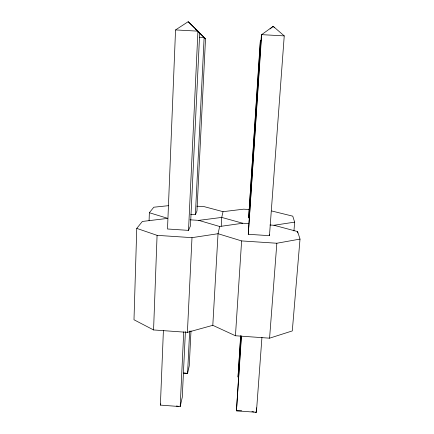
<?xml version="1.0" encoding="UTF-8"?>
<svg xmlns="http://www.w3.org/2000/svg" width="434" height="434" viewBox="0 0 434 434"><rect width="100%" height="100%" fill="white"/><g stroke="black" fill="none" stroke-linecap="round" stroke-linejoin="round"><path stroke-width="0.65" d="M248.275 234.289L261.311 36.342L261.642 34.649L273.192 26.328L284.237 35.892L269.465 235.678L248.275 234.289L261.642 34.649L284.237 35.892M149.084 220.803L149.361 212.736L167.806 218.367L142.341 221.459L136.759 228.387L133.987 319.766L153.571 329.949L187.401 332.352L212.806 325.321L235.45 335.759L269.579 338.178L292.294 330.92L300.013 239.096L297.637 231.582L273.962 225.268L269.975 225.007M153.571 329.949L157.075 235.347L136.759 228.387M185.41 331.609L182.269 397.213L180.181 406.593L160.39 405.106L163.406 330.431M175.548 29.924L167.508 228.995L188.519 230.373L190.472 225.892L199.705 32.951L188.182 21.7L175.548 29.924L197.942 31.15L188.519 230.373M180.181 406.593L183.718 331.869M187.401 332.352L191.996 237.653L218.031 233.714L241.608 240.919L276.843 243.241L300.013 239.096M189.658 331.061L187.569 373.403L183.625 373.11M190.716 214.293L195.398 214.597L204.132 37.46L198.316 31.823M190.993 330.833L189.251 365.84L187.569 373.403L183.832 373.039M199.504 37.205L204.132 37.46L205.515 38.87L196.955 211.032L195.398 214.597M212.806 325.321L218.031 233.714L219.669 226.499L242.747 223.239L248.72 223.624M221.221 226.179L221.731 217.418L223.033 211.673L243.648 209.172L249.648 209.557M235.45 335.759L241.608 240.919M240.626 335.699L238.022 377.092L240.762 336.03M260.476 40.574L248.639 218.042L260.216 41.897L260.476 40.574L261.556 39.787M241.255 336.1L236.454 410.808L256.407 412.3L261.941 337.419M241.467 335.965L236.454 410.808L241.651 410.786M269.579 338.178L276.843 243.241M293.937 230.921L294.653 222.137L292.766 216.165L271.668 210.973M297.529 232.933L297.637 231.582M160.39 405.106L160.748 403.864M149.361 212.736L153.81 207.213L168.392 205.683M270.089 28.942L273.192 26.328L274.489 27.792M273.962 225.268L294.653 222.137M190.016 219.81L198.772 220.38L221.731 217.418L242.747 223.239M196.873 206.172L204.164 206.638L223.033 211.673M157.075 235.347L191.996 237.653M251.942 411.633L253.852 411.92M255.127 412.11L256.407 412.3L256.337 407.83M176.367 405.98L178.276 406.284M198.772 220.38L219.669 226.499M188.182 21.7L199.705 32.951M198.777 32.29L205.515 38.87M269.308 234.344L269.465 235.678M196.374 29.941L195.408 29.002L196.369 29.941"/></g></svg>
